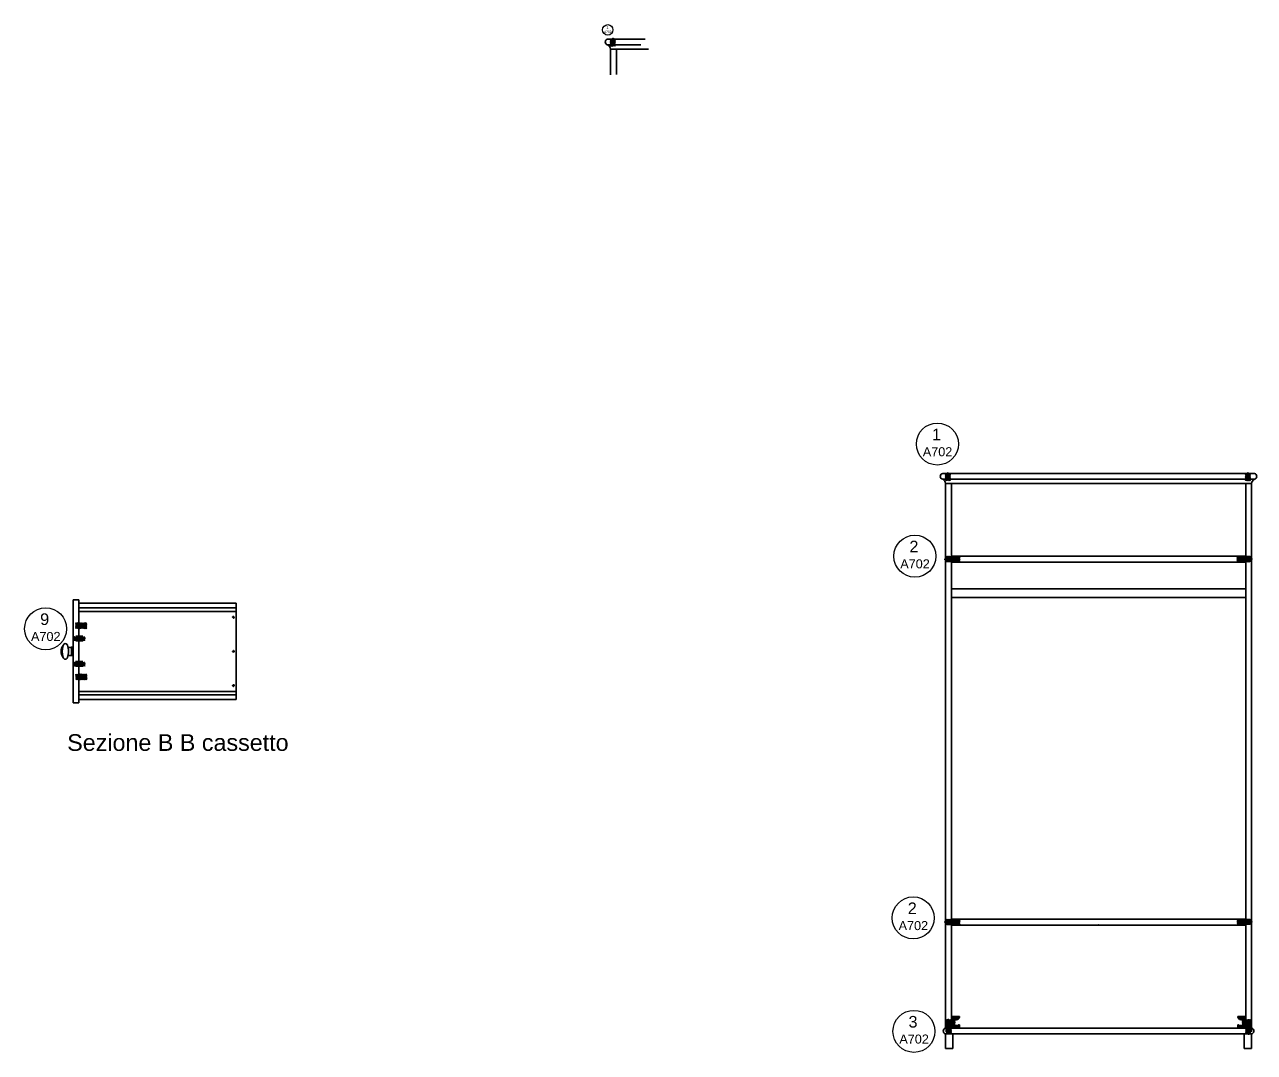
# Model space of a CAD drawing. Header units: centimetres. Extents: x 238 to 3561, y 129 to 1268.
# Drawn here: x 2831.8 to 3255.4, y 384 to 737.9 of the extents above; entities that cross this region are included whole.
import ezdxf
from ezdxf.enums import TextEntityAlignment as Align

# ---------------------------------------------------------------- set-up
doc = ezdxf.new("R2010")
doc.units = ezdxf.units.CM
doc.header["$MEASUREMENT"] = 0
doc.linetypes.add('HIDDEN2', pattern=[0.1875, 0.125, -0.0625])
doc.layers.add('A-ANNO-SYMB', color=2, linetype='Continuous', lineweight=18)
for name, color, linetype in [('A-FURN', 8, 'Continuous'), ('anno', 5, 'Continuous'), ('linee di prosp', 6, 'Continuous'), ('linee in prospettp', 6, 'Continuous'), ('retini', 245, 'Continuous'), ('viti e cerniere', 3, 'Continuous')]:
    doc.layers.add(name, color=color, linetype=linetype)
doc.styles.get("Standard").update_dxf_attribs({"font": 'Arial.ttf'})
pattern_1 = [(45, (2622.76479, 340.87193), (-0.088388348, 0.088388348), [])]

msp = doc.modelspace()

# ---------------------------------------------------------------- hatches: boundary and pattern name
at = {"layer": 'linee in prospettp'}
h = msp.add_hatch(color=256, dxfattribs=at)
h.dxf.hatch_style = 1
h.paths.add_polyline_path([(3152.35, 395.07), (3152.09, 395.07), (3152.09, 393.96), (3151.14, 393.96), (3151.14, 396.32), (3153.84, 396.32), (3153.84, 396.1), (3153.24, 395.29)])
h.paths.add_polyline_path([(3152.09, 393.47, 0.315348), (3153.67, 393.47), (3153.84, 393.47), (3153.84, 392.38), (3153.77, 392.38), (3151.14, 392.38), (3151.14, 393.96), (3152.09, 393.96)])
h = msp.add_hatch(color=256, dxfattribs=at)
h.dxf.hatch_style = 1
h.paths.add_polyline_path([(3251.16, 395.09), (3251.42, 395.09), (3251.42, 393.97), (3252.38, 393.97), (3252.38, 396.33), (3249.67, 396.33), (3249.67, 396.11), (3250.27, 395.31)])
h.paths.add_polyline_path([(3251.42, 393.48, -0.315348), (3249.84, 393.48), (3249.67, 393.48), (3249.67, 392.39), (3249.74, 392.39), (3252.38, 392.39), (3252.38, 393.97), (3251.42, 393.97)])
at = {"layer": 'retini'}
h = msp.add_hatch(dxfattribs=at)
h.set_pattern_fill('ANSI31', color=256)
h.set_pattern_definition([(45, (2404.00234, 490.51745), (-0.088388348, 0.088388348), [])])
h.paths.add_polyline_path([(3034.18, 732.94), (3033.57, 732.94), (3033.57, 730.99), (3035.29, 730.99), (3035.29, 732.94), (3034.76, 732.94), (3034.76, 731.11), (3034.18, 731.11)])
h.paths.add_polyline_path([(3035.29, 730.99), (3033.57, 730.99), (3033.57, 730.48), (3035.29, 730.48)])
h = msp.add_hatch(dxfattribs=at)
h.set_pattern_fill('ANSI31', color=256)
h.set_pattern_definition([(45, (2519.4435, 340.91082), (-0.088388348, 0.088388348), [])])
h.paths.add_polyline_path([(3149.62, 583.33), (3149.01, 583.33), (3149.01, 581.38), (3150.73, 581.38), (3150.73, 583.33), (3150.2, 583.33), (3150.2, 581.5), (3149.62, 581.5)])
h.paths.add_polyline_path([(3150.73, 581.38), (3149.01, 581.38), (3149.01, 580.87), (3150.73, 580.87)])
h = msp.add_hatch(dxfattribs=at)
h.set_pattern_fill('ANSI31', color=256)
h.set_pattern_definition(pattern_1)
h.paths.add_polyline_path([(3252.95, 583.3), (3252.33, 583.3), (3252.33, 581.34), (3254.05, 581.34), (3254.05, 583.3), (3253.52, 583.3), (3253.52, 581.46), (3252.95, 581.46)])
h.paths.add_polyline_path([(3254.05, 581.34), (3252.33, 581.34), (3252.33, 580.83), (3254.05, 580.83)])
h = msp.add_hatch(dxfattribs=at)
h.set_pattern_fill('ANSI31', color=256)
h.set_pattern_definition([(45, (2622.74516, 465.86435), (-0.088388348, 0.088388348), [])])
h.paths.add_polyline_path([(3153.99, 554.79), (3151.04, 554.79), (3151.04, 554.36), (3153.48, 554.36), (3153.48, 553.21), (3151.04, 553.21), (3151.04, 552.89), (3153.99, 552.89)])
h.paths.add_polyline_path([(3151.04, 554.79), (3149.14, 554.79), (3149.14, 552.89), (3151.04, 552.89), (3151.04, 553.21), (3149.24, 553.21), (3149.24, 554.36), (3151.04, 554.36)])
h = msp.add_hatch(dxfattribs=at)
h.set_pattern_fill('ANSI31', color=256)
h.set_pattern_definition(pattern_1)
h.paths.add_polyline_path([(3252.42, 554.79), (3249.41, 554.79), (3249.41, 552.88), (3252.42, 552.88), (3252.42, 553.39), (3250.03, 553.39), (3250.03, 554.38), (3252.42, 554.38)])
h.paths.add_polyline_path([(3254.35, 554.79), (3252.42, 554.79), (3252.42, 554.38), (3254.22, 554.38), (3254.22, 553.39), (3252.42, 553.39), (3252.42, 552.88), (3254.35, 552.88)])
h = msp.add_hatch(dxfattribs=at)
h.set_pattern_fill('ANSI31', color=256)
h.set_pattern_definition([(45, (3799.46206, 346.2016), (-0.088388348, 0.088388348), [])])
h.paths.add_polyline_path([(2852.06, 531.69), (2851.71, 531.59), (2851.45, 531.34), (2851.42, 531.27), (2850.53, 531.27), (2850.53, 531.88), (2853.22, 531.88), (2853.22, 529.96), (2850.53, 529.96), (2850.53, 530.56), (2851.46, 530.56), (2851.69, 530.32), (2852.07, 530.22), (2852.43, 530.31), (2852.7, 530.57), (2852.8, 530.93), (2852.7, 531.32), (2852.45, 531.58)])
h.paths.add_polyline_path([(2849.4, 531.88), (2850.51, 531.88), (2850.51, 531.27), (2850.49, 531.27), (2850.48, 531.12), (2850.1, 531.12), (2850.1, 530.74), (2850.49, 530.74), (2850.49, 530.56), (2850.51, 530.56), (2850.51, 529.96), (2849.4, 529.96)])
h = msp.add_hatch(dxfattribs=at)
h.set_pattern_fill('ANSI31', color=256)
h.set_pattern_definition([(45, (3799.58333, 338.14301), (-0.088388348, 0.088388348), [])])
h.paths.add_polyline_path([(2852.15, 526.9), (2850.69, 526.9), (2850.69, 527.11), (2852.63, 527.11), (2852.63, 525.77), (2850.69, 525.77), (2850.69, 526.12), (2852.15, 526.12)])
h.paths.add_polyline_path([(2848.84, 527.11), (2850.67, 527.11), (2850.67, 526.9), (2849.16, 526.9), (2849.16, 526.12), (2850.67, 526.12), (2850.67, 525.77), (2848.84, 525.77)])
h = msp.add_hatch(dxfattribs=at)
h.set_pattern_fill('ANSI31', color=256)
h.set_pattern_definition([(45, (3799.52284, 329.36411), (-0.088388348, 0.088388348), [])])
h.paths.add_polyline_path([(2852.13, 518.12), (2850.67, 518.12), (2850.67, 518.33), (2852.6, 518.33), (2852.6, 516.99), (2850.67, 516.99), (2850.67, 517.34), (2852.13, 517.34)])
h.paths.add_polyline_path([(2848.82, 518.33), (2850.65, 518.33), (2850.65, 518.12), (2849.14, 518.12), (2849.14, 517.34), (2850.65, 517.34), (2850.65, 516.99), (2848.82, 516.99)])
h = msp.add_hatch(dxfattribs=at)
h.set_pattern_fill('ANSI31', color=256)
h.set_pattern_definition([(45, (3799.4515, 328.5719), (-0.088388348, 0.088388348), [])])
h.paths.add_polyline_path([(2852.09, 514.06), (2851.74, 513.97), (2851.48, 513.71), (2851.45, 513.64), (2850.56, 513.64), (2850.56, 514.25), (2853.25, 514.25), (2853.25, 512.33), (2850.56, 512.33), (2850.56, 512.93), (2851.5, 512.93), (2851.73, 512.69), (2852.1, 512.59), (2852.46, 512.68), (2852.73, 512.94), (2852.83, 513.31), (2852.73, 513.69), (2852.48, 513.95)])
h.paths.add_polyline_path([(2849.43, 514.25), (2850.54, 514.25), (2850.54, 513.64), (2850.52, 513.64), (2850.52, 513.49), (2850.13, 513.49), (2850.13, 513.11), (2850.53, 513.11), (2850.53, 512.93), (2850.54, 512.93), (2850.54, 512.33), (2849.43, 512.33)])
h = msp.add_hatch(dxfattribs=at)
h.set_pattern_fill('ANSI31', color=256)
h.set_pattern_definition(pattern_1)
h.paths.add_polyline_path([(3154.01, 429.8), (3151.06, 429.8), (3151.06, 429.37), (3153.5, 429.37), (3153.5, 428.22), (3151.06, 428.22), (3151.06, 427.9), (3154.01, 427.9)])
h.paths.add_polyline_path([(3151.06, 429.8), (3149.16, 429.8), (3149.16, 427.9), (3151.06, 427.9), (3151.06, 428.22), (3149.26, 428.22), (3149.26, 429.37), (3151.06, 429.37)])
h = msp.add_hatch(dxfattribs=at)
h.set_pattern_fill('ANSI31', color=256)
h.set_pattern_definition([(45, (2719.50616, 340.98641), (-0.088388348, 0.088388348), [])])
h.paths.add_polyline_path([(3249.54, 429.81), (3252.48, 429.81), (3252.49, 429.48), (3250.05, 429.48), (3250.05, 428.33), (3252.49, 428.33), (3252.49, 428.01), (3249.54, 428.01)])
h.paths.add_polyline_path([(3252.48, 429.81), (3254.39, 429.83), (3254.39, 428.01), (3252.49, 428.01), (3252.49, 428.33), (3254.29, 428.33), (3254.29, 429.48), (3252.49, 429.48)])
h = msp.add_hatch(dxfattribs=at)
h.set_pattern_fill('ANSI31', color=256)
h.set_pattern_definition(pattern_1)
h.paths.add_polyline_path([(3149.49, 392.34), (3149.29, 392.34), (3149.29, 390.36), (3151.05, 390.36), (3151.05, 392.34), (3150.56, 392.34), (3150.56, 390.66), (3149.47, 390.66)])
h.paths.add_polyline_path([(3149.51, 394.84), (3150.55, 394.84), (3150.55, 394.57), (3151.06, 394.57), (3151.06, 394.84), (3150.78, 394.84), (3150.78, 395.26), (3149.29, 395.26), (3149.29, 392.34), (3149.49, 392.34)])
h.paths.add_polyline_path([(3151.05, 394.17), (3150.56, 394.17), (3150.56, 392.34), (3151.05, 392.34)], flags=17)
h = msp.add_hatch(dxfattribs=at)
h.set_pattern_fill('ANSI31', color=256)
h.set_pattern_definition([(45, (2727.30604, 340.8798), (-0.088388348, 0.088388348), [])])
h.paths.add_polyline_path([(3253.97, 392.35), (3254.16, 392.35), (3254.16, 390.37), (3252.4, 390.37), (3252.4, 392.35), (3252.89, 392.35), (3252.89, 390.67), (3253.98, 390.67)])
h.paths.add_polyline_path([(3253.95, 394.85), (3252.9, 394.85), (3252.9, 394.58), (3252.4, 394.58), (3252.4, 394.85), (3252.67, 394.85), (3252.67, 395.26), (3254.16, 395.26), (3254.16, 392.35), (3253.97, 392.35)])
h.paths.add_polyline_path([(3252.4, 394.18), (3252.89, 394.18), (3252.89, 392.35), (3252.4, 392.35)], flags=17)

# ---------------------------------------------------------------- linework, layer by layer
at = {"layer": 'A-ANNO-SYMB', "linetype": 'Continuous', "lineweight": 20}
for centre, radius in [((3032.69, 736.1, -346.51), 1.81), ((3146.24, 593.47), 7.24), ((3138.48, 554.86), 7.24), ((2839.08, 529.85, 189.35), 7.24), ((3137.91, 430.29), 7.24), ((3138.16, 391.22), 7.24)]:
    msp.add_circle(centre, radius, dxfattribs=at)
at = {"layer": 'A-FURN'}
for p, q in [((3032.62, 732.95), (3045.61, 732.95)), ((3044.14, 730.95), (3032.62, 730.95)), ((3046.7, 729.45), (3033.62, 729.45)), ((3033.62, 729.45), (3033.62, 720.63)), ((3035.65, 729.34), (3035.65, 720.71)), ((3148.06, 583.34), (3255.42, 583.34)), ((3255.42, 581.34), (3148.06, 581.34)), ((3254.42, 579.84), (3149.06, 579.84)), ((3149.06, 579.84), (3149.06, 392.34)), ((3151.09, 579.73), (3151.09, 554.32)), ((3252.42, 579.84), (3252.42, 554.35)), ((3254.42, 392.34), (3254.42, 579.84)), ((3151.06, 554.84), (3252.42, 554.84)), ((3151.06, 552.84), (3252.42, 552.84)), ((3151.09, 553.24), (3151.09, 429.34)), ((3252.42, 553.38), (3252.42, 429.43)), ((2848.53, 504.31), (2848.53, 539.81)), ((2850.53, 539.81), (2848.53, 539.81)), ((2850.53, 539.81), (2850.53, 526.89)), ((2904.76, 538.65), (2850.53, 538.65)), ((2904.76, 505.48), (2904.76, 538.65)), ((2904.76, 537.05), (2850.53, 537.05)), ((2904.76, 535.82), (2850.53, 535.82)), ((2850.53, 526.15), (2850.53, 518.11)), ((2850.53, 517.36), (2850.53, 513.47)), ((2850.53, 513.13), (2850.53, 504.31)), ((2860.13, 508.31), (2850.53, 508.31)), ((2860.13, 508.31), (2904.76, 508.31)), ((2850.53, 504.31), (2848.53, 504.31)), ((2859.81, 507.08), (2850.53, 507.08)), ((2857.45, 505.48), (2850.53, 505.48)), ((2857.45, 505.48), (2904.76, 505.48)), ((2859.81, 507.08), (2904.76, 507.08)), ((3151.06, 429.84), (3252.42, 429.84)), ((3151.06, 427.84), (3252.42, 427.84)), ((3151.09, 428.26), (3151.09, 392.23)), ((3252.42, 428.36), (3252.42, 394.56)), ((3252.42, 394.17), (3252.42, 392.34)), ((3149.06, 392.34), (3149.56, 392.34)), ((3254.42, 390.34), (3149.06, 390.34)), ((3149.06, 390.34), (3149.06, 385.34)), ((3150.59, 392.34), (3252.92, 392.34)), ((3151.56, 385.34), (3151.56, 390.34)), ((3251.92, 390.34), (3251.92, 385.34)), ((3253.95, 392.34), (3254.42, 392.34)), ((3254.42, 385.34), (3254.42, 390.34)), ((3254.42, 386.34), (3254.42, 385.34)), ((3149.06, 385.34), (3151.56, 385.34)), ((3251.92, 385.34), (3254.42, 385.34))]:
    msp.add_line(p, q, dxfattribs=at)
msp.add_lwpolyline([(2848.53, 523.51), (2848.01, 523.51), (2848.01, 520.62), (2848.53, 520.62)], close=True, dxfattribs=at)
for centre, radius, start, end in [((3032.82, 731.95), 1.02, 101.1471, 258.8529), ((3031.69, 729.24), 1.95, 6.0828, 61.2973), ((3148.26, 582.34), 1.02, 101.1471, 258.8529), ((3147.13, 579.64), 1.95, 6.0828, 61.2973), ((3256.36, 579.64), 1.95, 118.7027, 173.9172), ((3255.23, 582.34), 1.02, 281.1471, 78.8529), ((2847.63, 522.06), 3.22, 140.4429, 219.304), ((2850.73, 522.05), 5.95, 159.6754, 200.1979), ((2850.73, 522.05), 5.95, 159.7825, 200.1979), ((2845.87, 524.01), 0.729, 12.209, 171.6083), ((2841.01, 522.05), 5.95, 339.8021, 20.8156), ((2847.4, 525.57), 2.15, 253.4478, 286.5522), ((2845.87, 520.15), 0.747, 192.1469, 347.8531), ((2847.41, 518.56), 2.15, 73.4478, 106.5522), ((3149.26, 391.34), 1.02, 101.1471, 258.8529), ((3254.23, 391.34), 1.02, 281.1471, 78.8529)]:
    msp.add_arc(centre, radius, start, end, dxfattribs=at)
msp.add_point((3201.74, 427.84), dxfattribs=at)
at = {"layer": 'linee di prosp'}
for p, q in [((3149.69, 583.32), (3149.69, 581.52)), ((3149.69, 581.52), (3150.11, 581.52)), ((3150.11, 581.52), (3150.11, 583.31)), ((3253.01, 583.33), (3253.01, 581.53)), ((3253.01, 581.53), (3253.44, 581.53)), ((3253.44, 581.53), (3253.44, 583.32)), ((2850.53, 531.24), (2851.44, 531.24)), ((2851.5, 530.58), (2850.53, 530.59)), ((2850.67, 526.89), (2849.18, 526.9)), ((2849.18, 526.15), (2852.14, 526.14)), ((2850.65, 518.11), (2849.17, 518.11)), ((2849.17, 518.11), (2849.17, 517.37)), ((2849.17, 517.37), (2852.13, 517.36)), ((2852.13, 518.11), (2850.65, 518.11)), ((2852.13, 517.36), (2852.13, 518.11)), ((2850.56, 513.62), (2851.47, 513.62)), ((2851.51, 512.96), (2850.57, 512.96)), ((3150.59, 394.8), (3149.54, 394.8)), ((3149.54, 394.8), (3149.56, 393.04)), ((3152.09, 394.55), (3150.37, 394.55)), ((3152.1, 394.16), (3150.41, 394.16)), ((3150.59, 394.55), (3150.59, 394.8)), ((3150.59, 390.65), (3150.59, 394.16)), ((3251.41, 394.17), (3253.1, 394.17)), ((3251.42, 394.56), (3253.14, 394.56)), ((3252.92, 394.81), (3253.97, 394.81)), ((3252.92, 394.56), (3252.92, 394.81)), ((3252.92, 390.66), (3252.92, 394.17)), ((3253.97, 394.81), (3253.95, 393.05)), ((3149.56, 393.04), (3149.56, 390.65)), ((3149.56, 390.65), (3150.59, 390.65)), ((3253.95, 390.66), (3252.92, 390.66)), ((3253.95, 393.05), (3253.95, 390.66))]:
    msp.add_line(p, q, dxfattribs=at)
at = {"layer": 'linee di prosp', "linetype": 'HIDDEN2'}
for p, q in [((2850.53, 531.09), (2850.13, 531.09)), ((2850.13, 531.09), (2850.13, 530.75)), ((2850.13, 530.75), (2850.53, 530.75)), ((2849.18, 526.9), (2849.18, 526.15)), ((2852.14, 526.89), (2850.67, 526.89)), ((2852.14, 526.14), (2852.14, 526.89)), ((2850.54, 513.47), (2850.14, 513.47)), ((2850.14, 513.47), (2850.14, 513.13)), ((2850.14, 513.13), (2850.54, 513.13))]:
    msp.add_line(p, q, dxfattribs=at)
at = {"layer": 'linee di prosp'}
for points in [[(3149.28, 554.32), (3153.46, 554.32), (3153.46, 553.24), (3149.28, 553.24)], [(3250.06, 554.35), (3254.24, 554.35), (3254.24, 553.38), (3250.06, 553.38)], [(3149.26, 429.34), (3153.44, 429.34), (3153.44, 428.26), (3149.26, 428.26)], [(3250.06, 429.43), (3254.24, 429.43), (3254.24, 428.36), (3250.06, 428.36)]]:
    msp.add_lwpolyline(points, close=True, dxfattribs=at)
at = {"layer": 'linee in prospettp'}
for p, q in [((3252.42, 543.6), (3151.06, 543.6)), ((3151.06, 540.6), (3252.42, 540.6)), ((3153.84, 396.32), (3151.14, 396.32)), ((3151.14, 396.32), (3151.14, 393.96)), ((3151.14, 392.38), (3151.14, 393.96)), ((3152.09, 393.96), (3151.14, 393.96)), ((3152.09, 393.96), (3152.09, 395.07)), ((3152.09, 395.07), (3152.35, 395.07)), ((3152.09, 393.47), (3152.09, 393.96)), ((3152.35, 395.07), (3153.24, 395.29)), ((3153.24, 395.29), (3153.84, 396.1)), ((3153.84, 396.1), (3153.84, 396.32)), ((3249.67, 396.11), (3249.67, 396.33)), ((3249.67, 396.33), (3252.38, 396.33)), ((3250.27, 395.31), (3249.67, 396.11)), ((3251.16, 395.09), (3250.27, 395.31)), ((3251.42, 395.09), (3251.16, 395.09)), ((3251.42, 393.97), (3251.42, 395.09)), ((3251.42, 393.48), (3251.42, 393.97)), ((3251.42, 393.97), (3252.38, 393.97)), ((3252.38, 396.33), (3252.38, 393.97)), ((3252.38, 392.39), (3252.38, 393.97)), ((3153.77, 392.38), (3151.14, 392.38)), ((3152.28, 393.47), (3152.28, 393.47)), ((3152.28, 393.47), (3152.28, 393.47)), ((3153.67, 393.47), (3153.84, 393.47)), ((3153.84, 392.38), (3153.77, 392.38)), ((3153.84, 393.47), (3153.84, 392.38)), ((3249.84, 393.48), (3249.67, 393.48)), ((3249.67, 393.48), (3249.67, 392.39)), ((3249.67, 392.39), (3249.74, 392.39)), ((3249.74, 392.39), (3252.38, 392.39)), ((3251.23, 393.48), (3251.23, 393.48)), ((3251.23, 393.48), (3251.23, 393.48))]:
    msp.add_line(p, q, dxfattribs=at)
for centre in [(3152.88, 394.59), (3250.63, 394.6)]:
    msp.add_arc(centre, 1.37, 234.9949, 305.0051, dxfattribs=at)
at = {"layer": 'viti e cerniere', "linetype": 'HIDDEN2'}
for p, q in [((3034.25, 732.93), (3034.25, 731.13)), ((3034.67, 731.13), (3034.67, 732.92)), ((3034.25, 731.13), (3034.67, 731.13))]:
    msp.add_line(p, q, dxfattribs=at)
at = {"layer": 'viti e cerniere'}
for p, q in [((3034.36, 732.92), (3034.36, 732.84)), ((3034.55, 732.95), (3034.55, 732.93)), ((3034.55, 732.87), (3034.55, 732.79)), ((3034.36, 732.78), (3034.36, 732.7)), ((3034.36, 732.65), (3034.36, 732.57)), ((3034.36, 732.51), (3034.36, 732.43)), ((3034.36, 732.37), (3034.36, 732.3)), ((3034.36, 732.24), (3034.36, 732.16)), ((3034.36, 732.1), (3034.36, 732.03)), ((3034.36, 731.97), (3034.36, 731.89)), ((3034.36, 731.83), (3034.36, 731.76)), ((3034.36, 731.7), (3034.36, 731.62)), ((3034.36, 731.56), (3034.36, 731.48)), ((3034.36, 731.43), (3034.36, 731.35)), ((3034.55, 732.73), (3034.55, 732.65)), ((3149.8, 583.31), (3149.8, 583.23)), ((3149.8, 583.17), (3149.8, 583.1)), ((3149.8, 583.04), (3149.8, 582.96)), ((3149.8, 582.9), (3149.8, 582.83)), ((3149.8, 582.77), (3149.8, 582.69)), ((3149.8, 582.63), (3149.8, 582.56)), ((3149.8, 582.5), (3149.8, 582.42)), ((3149.8, 582.36), (3149.8, 582.28)), ((3149.8, 582.23), (3149.8, 582.15)), ((3149.8, 582.09), (3149.8, 582.01)), ((3149.8, 581.95), (3149.8, 581.88)), ((3149.8, 581.82), (3149.8, 581.74)), ((3149.99, 583.34), (3149.99, 583.32)), ((3149.99, 583.26), (3149.99, 583.18)), ((3149.99, 583.12), (3149.99, 583.05)), ((3149.99, 582.99), (3149.99, 582.91)), ((3149.99, 582.85), (3149.99, 582.78)), ((3149.99, 582.72), (3149.99, 582.64)), ((3149.99, 582.58), (3149.99, 582.51)), ((3149.99, 582.45), (3149.99, 582.37)), ((3149.99, 582.31), (3149.99, 582.23)), ((3149.99, 582.18), (3149.99, 582.1)), ((3149.99, 582.04), (3149.99, 581.96)), ((3149.99, 581.9), (3149.99, 581.83)), ((3253.13, 583.32), (3253.13, 583.24)), ((3253.13, 583.18), (3253.13, 583.11)), ((3253.13, 583.05), (3253.13, 582.97)), ((3253.13, 582.91), (3253.13, 582.84)), ((3253.13, 582.78), (3253.13, 582.7)), ((3253.13, 582.64), (3253.13, 582.56)), ((3253.13, 582.51), (3253.13, 582.43)), ((3253.13, 582.37), (3253.13, 582.29)), ((3253.13, 582.23), (3253.13, 582.16)), ((3253.13, 582.1), (3253.13, 582.02)), ((3253.13, 581.96), (3253.13, 581.89)), ((3253.13, 581.83), (3253.13, 581.75)), ((3253.32, 583.35), (3253.32, 583.33)), ((3253.32, 583.27), (3253.32, 583.19)), ((3253.32, 583.13), (3253.32, 583.06)), ((3253.32, 583), (3253.32, 582.92)), ((3253.32, 582.86), (3253.32, 582.79)), ((3253.32, 582.73), (3253.32, 582.65)), ((3253.32, 582.59), (3253.32, 582.52)), ((3253.32, 582.46), (3253.32, 582.38)), ((3253.32, 582.32), (3253.32, 582.24)), ((3253.32, 582.18), (3253.32, 582.11)), ((3253.32, 582.05), (3253.32, 581.97)), ((3253.32, 581.91), (3253.32, 581.84)), ((2850.15, 530.82), (2850.15, 531.01)), ((2850.15, 531.01), (2850.18, 531.01)), ((2850.23, 530.82), (2850.15, 530.82)), ((2850.31, 531.01), (2850.24, 531.01)), ((2850.36, 530.82), (2850.29, 530.82)), ((2850.45, 531.01), (2850.37, 531.01)), ((2850.5, 530.82), (2850.42, 530.82)), ((2850.53, 531.01), (2850.51, 531.01)), ((2851.41, 531.14), (2850.53, 531.14)), ((2850.53, 531.14), (2850.53, 530.69)), ((2850.53, 530.69), (2851.44, 530.69)), ((2850.61, 530.69), (2850.61, 531.14)), ((2851.4, 531.09), (2850.61, 531.09)), ((2850.61, 530.95), (2851.39, 530.95)), ((2850.61, 530.9), (2850.61, 530.93)), ((2850.61, 530.92), (2850.61, 530.88)), ((2850.61, 530.88), (2851.39, 530.88)), ((2850.61, 530.73), (2851.43, 530.73)), ((2852.01, 531.42), (2852.01, 531.04)), ((2852.01, 530.89), (2852.01, 530.51)), ((2850.16, 513.2), (2850.16, 513.39)), ((2850.16, 513.39), (2850.19, 513.39)), ((2850.24, 513.2), (2850.16, 513.2)), ((2850.33, 513.39), (2850.25, 513.39)), ((2850.38, 513.2), (2850.3, 513.2)), ((2850.46, 513.39), (2850.38, 513.39)), ((2850.51, 513.2), (2850.43, 513.2)), ((2850.54, 513.39), (2850.52, 513.39)), ((2851.44, 513.52), (2850.54, 513.52)), ((2850.54, 513.52), (2850.54, 513.07)), ((2850.54, 513.07), (2851.45, 513.07)), ((2850.62, 513.07), (2850.62, 513.52)), ((2851.42, 513.47), (2850.62, 513.47)), ((2850.62, 513.3), (2850.62, 513.33)), ((2850.62, 513.33), (2851.41, 513.33)), ((2850.62, 513.28), (2850.62, 513.31)), ((2850.62, 513.3), (2850.62, 513.26)), ((2850.62, 513.26), (2851.41, 513.26)), ((2850.62, 513.11), (2851.44, 513.11)), ((2852.03, 513.77), (2852.03, 513.39)), ((2852.03, 513.24), (2852.03, 512.86)), ((3150.58, 394.27), (3150.5, 394.27)), ((3150.59, 394.46), (3150.66, 394.46)), ((3150.71, 394.27), (3150.64, 394.27)), ((3150.72, 394.46), (3150.8, 394.46)), ((3150.85, 394.27), (3150.77, 394.27)), ((3150.86, 394.46), (3150.93, 394.46)), ((3150.98, 394.27), (3150.91, 394.27)), ((3150.99, 394.46), (3151.07, 394.46)), ((3151.12, 394.27), (3151.04, 394.27)), ((3151.13, 394.46), (3151.21, 394.46)), ((3151.26, 394.27), (3151.18, 394.27)), ((3151.26, 394.46), (3151.34, 394.46)), ((3151.39, 394.27), (3151.31, 394.27)), ((3151.4, 394.46), (3151.48, 394.46)), ((3151.53, 394.27), (3151.45, 394.27)), ((3151.54, 394.46), (3151.61, 394.46)), ((3151.66, 394.27), (3151.59, 394.27)), ((3151.67, 394.46), (3151.75, 394.46)), ((3151.8, 394.27), (3151.72, 394.27)), ((3151.88, 394.46), (3151.81, 394.46)), ((3151.93, 394.27), (3151.86, 394.27)), ((3152.02, 394.46), (3151.94, 394.46)), ((3152.07, 394.27), (3151.99, 394.27)), ((3152.1, 394.46), (3152.08, 394.46)), ((3251.41, 394.47), (3251.43, 394.47)), ((3251.44, 394.29), (3251.52, 394.29)), ((3251.49, 394.47), (3251.57, 394.47)), ((3251.58, 394.29), (3251.65, 394.29)), ((3251.63, 394.47), (3251.7, 394.47)), ((3251.71, 394.29), (3251.79, 394.29)), ((3251.84, 394.47), (3251.76, 394.47)), ((3251.85, 394.29), (3251.93, 394.29)), ((3251.98, 394.47), (3251.9, 394.47)), ((3251.99, 394.29), (3252.06, 394.29)), ((3252.11, 394.47), (3252.04, 394.47)), ((3252.12, 394.29), (3252.2, 394.29)), ((3252.25, 394.47), (3252.17, 394.47)), ((3252.26, 394.29), (3252.33, 394.29)), ((3252.38, 394.47), (3252.31, 394.47)), ((3252.39, 394.29), (3252.47, 394.29)), ((3252.52, 394.47), (3252.44, 394.47)), ((3252.53, 394.29), (3252.6, 394.29)), ((3252.65, 394.47), (3252.58, 394.47)), ((3252.66, 394.29), (3252.74, 394.29)), ((3252.79, 394.47), (3252.71, 394.47)), ((3252.8, 394.29), (3252.88, 394.29)), ((3252.93, 394.47), (3252.85, 394.47)), ((3252.93, 394.29), (3253.01, 394.29))]:
    msp.add_line(p, q, dxfattribs=at)
at = {"layer": 'viti e cerniere', "linetype": 'ByBlock', "lineweight": 100}
for p, q in [((3149.62, 554.17), (3149.42, 553.99)), ((3149.42, 553.65), (3149.42, 553.99)), ((3149.42, 553.65), (3149.62, 553.47)), ((3149.62, 554.17), (3153.12, 554.17)), ((3149.62, 553.47), (3149.62, 554.17)), ((3153.12, 553.47), (3149.62, 553.47)), ((3153.12, 554.17), (3153.33, 553.99)), ((3153.12, 553.47), (3153.12, 554.17)), ((3153.33, 553.65), (3153.12, 553.47)), ((3153.12, 553.47), (3153.12, 553.64)), ((3153.33, 553.65), (3153.33, 553.99)), ((3250.4, 554.26), (3250.19, 554.08)), ((3250.19, 553.75), (3250.19, 554.08)), ((3250.19, 553.75), (3250.4, 553.56)), ((3250.4, 554.26), (3253.9, 554.26)), ((3250.4, 553.56), (3250.4, 554.26)), ((3253.9, 553.56), (3250.4, 553.56)), ((3253.9, 554.26), (3254.11, 554.08)), ((3253.9, 553.56), (3253.9, 554.26)), ((3254.11, 553.75), (3253.9, 553.56)), ((3253.9, 553.56), (3253.9, 553.73)), ((3254.11, 553.75), (3254.11, 554.08)), ((2849.29, 526.65), (2849.44, 526.78)), ((2849.29, 526.65), (2849.29, 526.41)), ((2849.44, 526.29), (2849.29, 526.41)), ((2851.9, 526.78), (2849.44, 526.78)), ((2849.44, 526.78), (2849.44, 526.29)), ((2849.44, 526.29), (2851.9, 526.29)), ((2852.04, 526.65), (2851.9, 526.78)), ((2851.9, 526.78), (2851.9, 526.29)), ((2851.9, 526.78), (2851.9, 526.66)), ((2851.9, 526.29), (2852.04, 526.41)), ((2852.04, 526.65), (2852.04, 526.41)), ((2849.28, 517.86), (2849.42, 518)), ((2849.28, 517.86), (2849.28, 517.63)), ((2849.42, 517.5), (2849.28, 517.63)), ((2851.88, 518), (2849.42, 518)), ((2849.42, 518), (2849.42, 517.5)), ((2849.42, 517.5), (2851.88, 517.5)), ((2852.03, 517.86), (2851.88, 518)), ((2851.88, 518), (2851.88, 517.5)), ((2851.88, 518), (2851.88, 517.87)), ((2851.88, 517.5), (2852.03, 517.63)), ((2852.03, 517.86), (2852.03, 517.63)), ((3149.61, 429.19), (3149.4, 429.01)), ((3149.4, 428.67), (3149.4, 429.01)), ((3149.4, 428.67), (3149.61, 428.49)), ((3149.61, 429.19), (3153.11, 429.19)), ((3149.61, 428.49), (3149.61, 429.19)), ((3153.11, 428.49), (3149.61, 428.49)), ((3153.11, 429.19), (3153.32, 429.01)), ((3153.11, 428.49), (3153.11, 429.19)), ((3153.32, 428.67), (3153.11, 428.49)), ((3153.11, 428.49), (3153.11, 428.66)), ((3153.32, 428.67), (3153.32, 429.01)), ((3250.4, 429.28), (3250.19, 429.1)), ((3250.19, 428.77), (3250.19, 429.1)), ((3250.19, 428.77), (3250.4, 428.58)), ((3250.4, 429.28), (3253.9, 429.28)), ((3250.4, 428.58), (3250.4, 429.28)), ((3253.9, 428.58), (3250.4, 428.58)), ((3253.9, 429.28), (3254.11, 429.1)), ((3253.9, 428.58), (3253.9, 429.28)), ((3254.11, 428.77), (3253.9, 428.58)), ((3253.9, 428.58), (3253.9, 428.76)), ((3254.11, 428.77), (3254.11, 429.1)), ((3149.71, 394.51), (3149.88, 394.72)), ((3149.71, 394.51), (3149.71, 391.01)), ((3150.41, 394.51), (3149.71, 394.51)), ((3150.22, 394.72), (3149.88, 394.72)), ((3150.22, 394.72), (3150.41, 394.51)), ((3150.41, 391.01), (3150.41, 394.51)), ((3253.29, 394.73), (3253.11, 394.52)), ((3253.11, 391.02), (3253.11, 394.52)), ((3253.11, 394.52), (3253.81, 394.52)), ((3253.29, 394.73), (3253.63, 394.73)), ((3253.81, 394.52), (3253.63, 394.73)), ((3253.81, 394.52), (3253.81, 391.02)), ((3149.71, 391.01), (3149.88, 390.8)), ((3150.41, 391.01), (3149.71, 391.01)), ((3150.22, 390.8), (3149.88, 390.8)), ((3150.22, 390.8), (3150.41, 391.01)), ((3253.29, 390.81), (3253.11, 391.02)), ((3253.11, 391.02), (3253.81, 391.02)), ((3253.29, 390.81), (3253.63, 390.81)), ((3253.81, 391.02), (3253.63, 390.81))]:
    msp.add_line(p, q, dxfattribs=at)
at = {"layer": 'viti e cerniere'}
for points in [[(3034.74, 732.95), (3034.74, 732.99, 0.451416), (3034.17, 732.99), (3034.17, 732.95)], [(3150.18, 583.34), (3150.18, 583.38, 0.451416), (3149.61, 583.38), (3149.61, 583.34)], [(3253.51, 583.35), (3253.51, 583.39, 0.451416), (3252.94, 583.39), (3252.94, 583.35)], [(3152.1, 394.65), (3152.14, 394.65, -0.451416), (3152.14, 394.09), (3152.1, 394.09)], [(3251.41, 394.66), (3251.37, 394.66, 0.451416), (3251.37, 394.1), (3251.41, 394.1)]]:
    msp.add_lwpolyline(points, format="xyb", close=True, dxfattribs=at)
for points in [[(3034.31, 732.84), (3034.36, 732.78), (3034.55, 732.73), (3034.61, 732.73), (3034.31, 732.84), (3034.36, 732.84), (3034.55, 732.79), (3034.61, 732.73)], [(3034.33, 732.95), (3034.36, 732.92), (3034.55, 732.87), (3034.61, 732.87), (3034.37, 732.95)], [(3034.46, 732.95), (3034.55, 732.93), (3034.61, 732.87)], [(3034.31, 732.7), (3034.36, 732.65), (3034.55, 732.6), (3034.61, 732.6), (3034.31, 732.7), (3034.36, 732.7), (3034.55, 732.65), (3034.61, 732.6)], [(3034.31, 732.57), (3034.36, 732.51), (3034.55, 732.46), (3034.61, 732.46), (3034.31, 732.57), (3034.36, 732.57), (3034.55, 732.52), (3034.61, 732.46)], [(3034.31, 732.43), (3034.36, 732.37), (3034.55, 732.32), (3034.61, 732.32), (3034.31, 732.43), (3034.36, 732.43), (3034.55, 732.38), (3034.61, 732.32)], [(3034.31, 732.3), (3034.36, 732.24), (3034.55, 732.19), (3034.61, 732.19), (3034.31, 732.3), (3034.36, 732.3), (3034.55, 732.25), (3034.61, 732.19)], [(3034.31, 732.16), (3034.36, 732.1), (3034.55, 732.05), (3034.61, 732.05), (3034.31, 732.16), (3034.36, 732.16), (3034.55, 732.11), (3034.61, 732.05)], [(3034.31, 732.03), (3034.36, 731.97), (3034.55, 731.92), (3034.61, 731.92), (3034.31, 732.03), (3034.36, 732.03), (3034.55, 731.98), (3034.61, 731.92)], [(3034.31, 731.89), (3034.36, 731.83), (3034.55, 731.78), (3034.61, 731.78), (3034.31, 731.89), (3034.36, 731.89), (3034.55, 731.84), (3034.61, 731.78)], [(3034.31, 731.76), (3034.36, 731.7), (3034.55, 731.65), (3034.61, 731.65), (3034.31, 731.76), (3034.36, 731.76), (3034.55, 731.71), (3034.61, 731.65)], [(3034.31, 731.62), (3034.36, 731.56), (3034.55, 731.51), (3034.61, 731.51), (3034.31, 731.62), (3034.36, 731.62), (3034.55, 731.57), (3034.61, 731.51)], [(3034.31, 731.48), (3034.36, 731.43), (3034.55, 731.38), (3034.61, 731.38), (3034.31, 731.48), (3034.36, 731.48), (3034.55, 731.43), (3034.61, 731.38)], [(3034.31, 731.35), (3034.38, 731.28), (3034.41, 731.28), (3034.5, 731.28), (3034.31, 731.35), (3034.36, 731.35), (3034.46, 731.32), (3034.5, 731.28)], [(3034.55, 731.38), (3034.55, 731.32), (3034.46, 731.15), (3034.38, 731.28)], [(3149.75, 583.23), (3149.8, 583.17)], [(3149.75, 583.23), (3149.8, 583.23)], [(3149.75, 583.1), (3149.8, 583.04)], [(3149.75, 583.1), (3149.8, 583.1)], [(3149.75, 582.96), (3149.8, 582.9)], [(3149.75, 582.96), (3149.8, 582.96)], [(3149.75, 582.83), (3149.8, 582.77)], [(3149.75, 582.83), (3149.8, 582.83)], [(3149.75, 582.69), (3149.8, 582.63)], [(3149.75, 582.69), (3149.8, 582.69)], [(3149.75, 582.56), (3149.8, 582.5)], [(3149.75, 582.56), (3149.8, 582.56)], [(3149.75, 582.42), (3149.8, 582.36)], [(3149.75, 582.42), (3149.8, 582.42)], [(3149.75, 582.28), (3149.8, 582.23)], [(3149.75, 582.28), (3149.8, 582.28)], [(3149.75, 582.15), (3149.8, 582.09)], [(3149.75, 582.15), (3149.8, 582.15)], [(3149.75, 582.01), (3149.8, 581.95)], [(3149.75, 582.01), (3149.8, 582.01)], [(3149.75, 581.88), (3149.8, 581.82)], [(3149.75, 581.88), (3149.8, 581.88)], [(3149.75, 581.74), (3149.82, 581.68), (3149.82, 581.68)], [(3149.75, 581.74), (3149.8, 581.74)], [(3149.77, 583.34), (3149.8, 583.31)], [(3149.99, 581.77), (3149.99, 581.71), (3149.9, 581.55), (3149.82, 581.68)], [(3149.99, 583.32), (3149.99, 583.32), (3150.05, 583.26)], [(3149.99, 583.26), (3150.05, 583.26)], [(3149.99, 583.18), (3150.05, 583.12)], [(3149.99, 583.12), (3150.05, 583.12)], [(3149.99, 583.05), (3150.05, 582.99)], [(3149.99, 582.99), (3150.05, 582.99)], [(3149.99, 582.91), (3150.05, 582.85)], [(3149.99, 582.85), (3150.05, 582.85)], [(3149.99, 582.78), (3150.05, 582.72)], [(3149.99, 582.72), (3150.05, 582.72)], [(3149.99, 582.64), (3150.05, 582.58)], [(3149.99, 582.58), (3150.05, 582.58)], [(3149.99, 582.51), (3150.05, 582.45)], [(3149.99, 582.45), (3150.05, 582.45)], [(3149.99, 582.37), (3150.05, 582.31)], [(3149.99, 582.31), (3150.05, 582.31)], [(3149.99, 582.23), (3150.05, 582.18)], [(3149.99, 582.18), (3150.05, 582.18)], [(3149.99, 582.1), (3150.05, 582.04)], [(3149.99, 582.04), (3150.05, 582.04)], [(3149.99, 581.96), (3150.05, 581.9)], [(3149.99, 581.9), (3150.05, 581.9)], [(3149.99, 581.83), (3150.05, 581.77)], [(3149.99, 581.77), (3150.05, 581.77)], [(3253.07, 583.24), (3253.13, 583.18)], [(3253.07, 583.24), (3253.13, 583.24)], [(3253.07, 583.11), (3253.13, 583.05)], [(3253.07, 583.11), (3253.13, 583.11)], [(3253.07, 582.97), (3253.13, 582.91)], [(3253.07, 582.97), (3253.13, 582.97)], [(3253.07, 582.84), (3253.13, 582.78)], [(3253.07, 582.84), (3253.13, 582.84)], [(3253.07, 582.7), (3253.13, 582.64)], [(3253.07, 582.7), (3253.13, 582.7)], [(3253.07, 582.56), (3253.13, 582.51)], [(3253.07, 582.56), (3253.13, 582.56)], [(3253.07, 582.43), (3253.13, 582.37)], [(3253.07, 582.43), (3253.13, 582.43)], [(3253.07, 582.29), (3253.13, 582.23)], [(3253.07, 582.29), (3253.13, 582.29)], [(3253.07, 582.16), (3253.13, 582.1)], [(3253.07, 582.16), (3253.13, 582.16)], [(3253.07, 582.02), (3253.13, 581.96)], [(3253.07, 582.02), (3253.13, 582.02)], [(3253.07, 581.89), (3253.13, 581.83)], [(3253.07, 581.89), (3253.13, 581.89)], [(3253.07, 581.75), (3253.15, 581.69), (3253.15, 581.69)], [(3253.07, 581.75), (3253.13, 581.75)], [(3253.1, 583.35), (3253.13, 583.32)], [(3253.32, 581.78), (3253.32, 581.72), (3253.22, 581.56), (3253.15, 581.69)], [(3253.32, 583.33), (3253.32, 583.33), (3253.37, 583.27)], [(3253.32, 583.27), (3253.37, 583.27)], [(3253.32, 583.19), (3253.37, 583.13)], [(3253.32, 583.13), (3253.37, 583.13)], [(3253.32, 583.06), (3253.37, 583)], [(3253.32, 583), (3253.37, 583)], [(3253.32, 582.92), (3253.37, 582.86)], [(3253.32, 582.86), (3253.37, 582.86)], [(3253.32, 582.79), (3253.37, 582.73)], [(3253.32, 582.73), (3253.37, 582.73)], [(3253.32, 582.65), (3253.37, 582.59)], [(3253.32, 582.59), (3253.37, 582.59)], [(3253.32, 582.52), (3253.37, 582.46)], [(3253.32, 582.46), (3253.37, 582.46)], [(3253.32, 582.38), (3253.37, 582.32)], [(3253.32, 582.32), (3253.37, 582.32)], [(3253.32, 582.24), (3253.37, 582.18)], [(3253.32, 582.18), (3253.37, 582.18)], [(3253.32, 582.11), (3253.37, 582.05)], [(3253.32, 582.05), (3253.37, 582.05)], [(3253.32, 581.97), (3253.37, 581.91)], [(3253.32, 581.91), (3253.37, 581.91)], [(3253.32, 581.84), (3253.37, 581.78)], [(3253.32, 581.78), (3253.37, 581.78)], [(2850.24, 531.01), (2850.18, 531.07)], [(2850.18, 531.01), (2850.18, 531.07)], [(2850.29, 530.77), (2850.23, 530.82)], [(2850.29, 530.77), (2850.29, 530.82)], [(2850.37, 531.01), (2850.31, 531.07)], [(2850.31, 531.01), (2850.31, 531.07)], [(2850.42, 530.77), (2850.36, 530.82)], [(2850.42, 530.77), (2850.42, 530.82)], [(2850.51, 531.01), (2850.45, 531.07)], [(2850.45, 531.01), (2850.45, 531.07)], [(2850.53, 530.79), (2850.5, 530.82)], [(2850.53, 530.92), (2850.53, 530.92)], [(2850.53, 530.84), (2850.53, 530.84)], [(2852.01, 531.04), (2851.63, 531.04), (2851.63, 530.89), (2852.01, 530.89)], [(2852.16, 531.04), (2852.16, 531.42), (2852.01, 531.42)], [(2852.01, 530.51), (2852.16, 530.51), (2852.16, 530.89)], [(2852.16, 530.89), (2852.54, 530.89), (2852.54, 531.04), (2852.16, 531.04)], [(2850.19, 513.39), (2850.19, 513.45)], [(2850.25, 513.39), (2850.19, 513.45)], [(2850.3, 513.15), (2850.24, 513.2)], [(2850.3, 513.15), (2850.3, 513.2)], [(2850.33, 513.39), (2850.33, 513.45)], [(2850.38, 513.39), (2850.33, 513.45)], [(2850.43, 513.15), (2850.38, 513.2)], [(2850.43, 513.15), (2850.43, 513.2)], [(2850.52, 513.39), (2850.46, 513.45)], [(2850.46, 513.39), (2850.46, 513.45)], [(2850.54, 513.17), (2850.51, 513.2)], [(2852.03, 513.39), (2851.65, 513.39), (2851.65, 513.24), (2852.03, 513.24)], [(2852.18, 513.39), (2852.18, 513.77), (2852.03, 513.77)], [(2852.03, 512.86), (2852.18, 512.86), (2852.18, 513.24)], [(2852.18, 513.24), (2852.56, 513.24), (2852.56, 513.39), (2852.18, 513.39)], [(3150.53, 394.46), (3150.47, 394.46), (3150.41, 394.42)], [(3150.41, 394.31), (3150.44, 394.29)], [(3150.5, 394.22), (3150.44, 394.29), (3150.44, 394.29)], [(3150.5, 394.22), (3150.5, 394.27)], [(3150.53, 394.46), (3150.53, 394.52)], [(3150.59, 394.46), (3150.53, 394.52)], [(3150.64, 394.22), (3150.58, 394.27)], [(3150.64, 394.22), (3150.64, 394.27)], [(3150.66, 394.46), (3150.66, 394.52)], [(3150.72, 394.46), (3150.66, 394.52)], [(3150.77, 394.22), (3150.71, 394.27)], [(3150.77, 394.22), (3150.77, 394.27)], [(3150.8, 394.46), (3150.8, 394.52)], [(3150.86, 394.46), (3150.8, 394.52)], [(3150.91, 394.22), (3150.85, 394.27)], [(3150.91, 394.22), (3150.91, 394.27)], [(3150.93, 394.46), (3150.93, 394.52)], [(3150.99, 394.46), (3150.93, 394.52)], [(3151.04, 394.22), (3150.98, 394.27)], [(3151.04, 394.22), (3151.04, 394.27)], [(3151.07, 394.46), (3151.07, 394.46), (3151.07, 394.52), (3151.07, 394.52)], [(3151.13, 394.46), (3151.07, 394.52)], [(3151.18, 394.22), (3151.12, 394.27)], [(3151.18, 394.22), (3151.18, 394.22), (3151.18, 394.27), (3151.18, 394.27)], [(3151.21, 394.46), (3151.21, 394.52)], [(3151.26, 394.46), (3151.21, 394.52)], [(3151.31, 394.22), (3151.26, 394.27)], [(3151.31, 394.22), (3151.31, 394.27)], [(3151.34, 394.46), (3151.34, 394.52)], [(3151.4, 394.46), (3151.34, 394.52)], [(3151.45, 394.22), (3151.39, 394.27)], [(3151.45, 394.22), (3151.45, 394.27)], [(3151.48, 394.46), (3151.48, 394.52)], [(3151.54, 394.46), (3151.48, 394.52)], [(3151.59, 394.22), (3151.53, 394.27)], [(3151.59, 394.22), (3151.59, 394.27)], [(3151.61, 394.46), (3151.61, 394.52)], [(3151.67, 394.46), (3151.61, 394.52)], [(3151.72, 394.22), (3151.66, 394.27)], [(3151.72, 394.22), (3151.72, 394.27)], [(3151.75, 394.46), (3151.75, 394.52)], [(3151.81, 394.46), (3151.75, 394.52)], [(3151.86, 394.22), (3151.8, 394.27)], [(3151.86, 394.22), (3151.86, 394.27)], [(3151.88, 394.46), (3151.88, 394.52)], [(3151.94, 394.46), (3151.88, 394.52)], [(3151.99, 394.22), (3151.93, 394.27)], [(3151.99, 394.22), (3151.99, 394.27)], [(3152.02, 394.46), (3152.02, 394.52)], [(3152.08, 394.46), (3152.08, 394.46), (3152.02, 394.52)], [(3152.1, 394.24), (3152.07, 394.27)], [(3152.09, 394.31), (3152.1, 394.29)], [(3251.42, 394.32), (3251.41, 394.3)], [(3251.41, 394.25), (3251.44, 394.29)], [(3251.43, 394.47), (3251.43, 394.47), (3251.49, 394.53)], [(3251.49, 394.47), (3251.49, 394.53)], [(3251.52, 394.23), (3251.58, 394.29)], [(3251.52, 394.23), (3251.52, 394.29)], [(3251.57, 394.47), (3251.63, 394.53)], [(3251.63, 394.47), (3251.63, 394.53)], [(3251.65, 394.23), (3251.71, 394.29)], [(3251.65, 394.23), (3251.65, 394.29)], [(3251.7, 394.47), (3251.76, 394.53)], [(3251.76, 394.47), (3251.76, 394.53)], [(3251.79, 394.23), (3251.85, 394.29)], [(3251.79, 394.23), (3251.79, 394.29)], [(3251.84, 394.47), (3251.9, 394.53)], [(3251.9, 394.47), (3251.9, 394.53)], [(3251.93, 394.23), (3251.99, 394.29)], [(3251.93, 394.23), (3251.93, 394.29)], [(3251.98, 394.47), (3252.04, 394.53)], [(3252.04, 394.47), (3252.04, 394.53)], [(3252.06, 394.23), (3252.12, 394.29)], [(3252.06, 394.23), (3252.06, 394.29)], [(3252.11, 394.47), (3252.17, 394.53)], [(3252.17, 394.47), (3252.17, 394.53)], [(3252.2, 394.23), (3252.26, 394.29)], [(3252.2, 394.23), (3252.2, 394.29)], [(3252.25, 394.47), (3252.31, 394.53)], [(3252.31, 394.47), (3252.31, 394.53)], [(3252.33, 394.23), (3252.39, 394.29)], [(3252.33, 394.23), (3252.33, 394.23), (3252.33, 394.29), (3252.33, 394.29)], [(3252.38, 394.47), (3252.44, 394.53)], [(3252.44, 394.47), (3252.44, 394.47), (3252.44, 394.53), (3252.44, 394.53)], [(3252.47, 394.23), (3252.53, 394.29)], [(3252.47, 394.23), (3252.47, 394.29)], [(3252.52, 394.47), (3252.58, 394.53)], [(3252.58, 394.47), (3252.58, 394.53)], [(3252.6, 394.23), (3252.66, 394.29)], [(3252.6, 394.23), (3252.6, 394.29)], [(3252.65, 394.47), (3252.71, 394.53)], [(3252.71, 394.47), (3252.71, 394.53)], [(3252.74, 394.23), (3252.8, 394.29)], [(3252.74, 394.23), (3252.74, 394.29)], [(3252.79, 394.47), (3252.85, 394.53)], [(3252.85, 394.47), (3252.85, 394.53)], [(3252.88, 394.23), (3252.93, 394.29)], [(3252.88, 394.23), (3252.88, 394.29)], [(3252.93, 394.47), (3252.98, 394.53)], [(3252.98, 394.47), (3252.98, 394.53)], [(3252.98, 394.47), (3253.04, 394.47), (3253.11, 394.44)], [(3253.01, 394.23), (3253.07, 394.3), (3253.07, 394.3)], [(3253.01, 394.23), (3253.01, 394.29)], [(3253.11, 394.32), (3253.07, 394.3)]]:
    msp.add_lwpolyline(points, dxfattribs=at)
at = {"layer": 'viti e cerniere', "linetype": 'HIDDEN2'}
for centre in [(2903.76, 533.82), (2903.76, 522.07), (2903.76, 510.31)]:
    msp.add_circle(centre, 0.288, dxfattribs=at)
at = {"layer": 'viti e cerniere'}
for centre in [(2852.08, 530.97), (2852.1, 513.32)]:
    msp.add_circle(centre, 0.695, dxfattribs=at)

# ---------------------------------------------------------------- texts
at = {"layer": 'A-ANNO-SYMB', "linetype": 'Continuous', "lineweight": 20}
for tag, text, height, p in [('1', 'A', 1, (3032.61, 737.43, -346.51)), ('A702', 'A301', 0.778, (3032.7, 735.83, -346.51)), ('1', 'A', 4, (3145.91, 598.78)), ('A702', 'A301', 3.111, (3146.29, 592.38)), ('2', 'A', 4, (3138.15, 560.17)), ('A702', 'A301', 3.111, (3138.53, 553.77)), ('9', 'A', 4, (2838.75, 535.16, 189.35)), ('A702', 'A301', 3.111, (2839.13, 528.77, 189.35)), ('2', 'A', 4, (3137.58, 435.6)), ('A702', 'A301', 3.111, (3137.96, 429.2)), ('3', 'A', 4, (3137.83, 396.53)), ('A702', 'A301', 3.111, (3138.21, 390.13))]:
    msp.add_attdef(tag, text=text, height=height, dxfattribs=at).set_placement(p, align=Align.TOP_CENTER)
at = {"layer": 'anno'}
msp.add_text('Sezione B B cassetto', height=5.7434, dxfattribs=at).set_placement((2846.51, 487.81))

doc.saveas('drawing.dxf')
